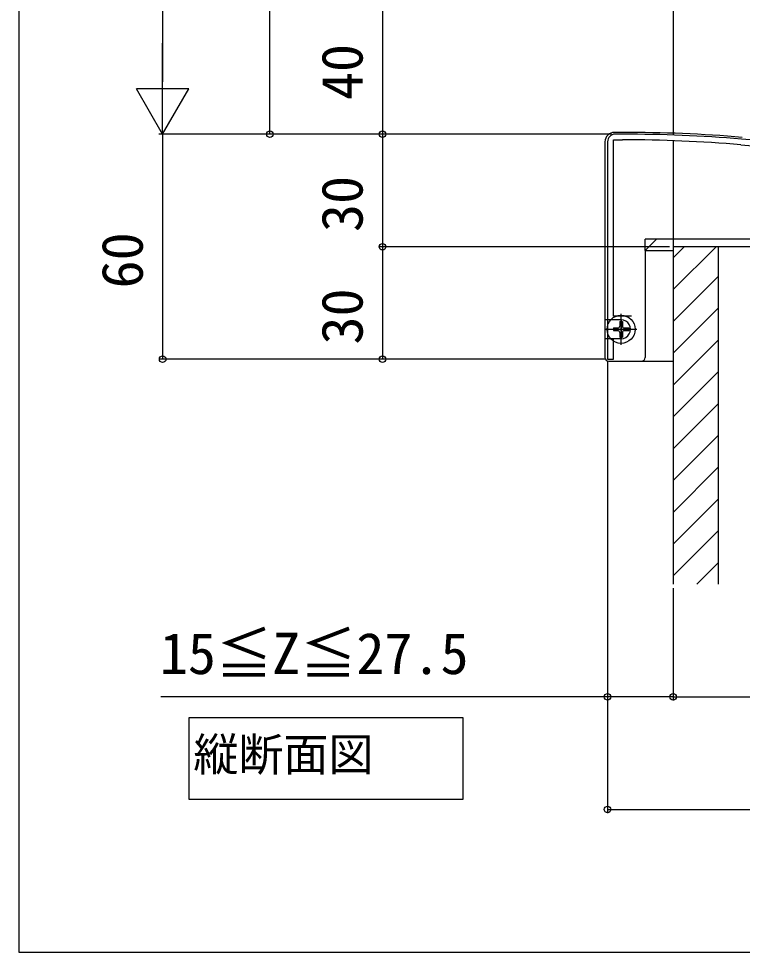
# Model space of a CAD drawing. Units: millimetres, scale not verified. Extents: x -875 to 875, y -1299 to 1292.
# Drawn here: x -875 to -682.1, y -1299.2 to -1050.3 of the extents above; entities that cross this region are included whole.
import ezdxf
from ezdxf.enums import TextEntityAlignment as Align

# ---------------------------------------------------------------- set-up
doc = ezdxf.new("R2010")
doc.units = ezdxf.units.MM
doc.header["$LTSCALE"] = 8
for name, color, linetype in [('0-2_USER1', 3, 'Continuous'), ('0-3_YKK_11', 7, 'Continuous'), ('0-6_YKK_13', 4, 'Continuous'), ('0-8_YKK_D', 6, 'Continuous'), ('0-9_YKK_ZWAK', 7, 'Continuous'), ('0-A_YSS_K', 3, 'Continuous')]:
    doc.layers.add(name, color=color, linetype=linetype)
doc.styles.add('ＭＳ ゴシック', font='')
doc.styles.get('ＭＳ ゴシック').set_extended_font_data('MS Gothic')

msp = doc.modelspace()

# ---------------------------------------------------------------- linework, layer by layer
at = {"layer": '0-2_USER1'}
msp.add_lwpolyline([(-829.56, -1250.579), (-829.56, -1236.579), (-756.574, -1236.579), (-756.574, -1258.461), (-829.56, -1258.461)], close=True, dxfattribs=at)
at = {"layer": '0-3_YKK_11'}
for p, q in [((-714.023, -1081.085), (-716.023, -1081.085)), ((-519.857, -1095.932), (-682.377, -1082.389)), ((-714.423, -1130.585), (-714.423, -1135.585)), ((-716.923, -1133.085), (-711.923, -1133.085))]:
    msp.add_line(p, q, dxfattribs=at)
for points in [[(-711.623, -1129.585), (-716.423, -1129.585), (-716.423, -1082.585), (-714.023, -1082.585)], [(-718.023, -1083.085), (-718.023, -1141.085), (-716.423, -1141.085), (-716.423, -1135.485)], [(-682.501, -1083.884), (-618.48, -1089.219), (-618.287, -1089.115), (-617.739, -1089.16), (-617.566, -1089.295), (-519.623, -1097.457), (-519.623, -1129.585), (-524.039, -1129.585), (-524.522, -1129.956)]]:
    msp.add_lwpolyline(points, dxfattribs=at)
for centre, radius, start, end in [((-716.023, -1083.085), 2, 90.00001, 179.99999), ((-714.023, -1465.786), 384.701, 85.28146, 89.99999), ((-714.023, -1465.784), 383.199, 85.28153, 90.00001)]:
    msp.add_arc(centre, radius, start, end, dxfattribs=at)
at = {"layer": '0-6_YKK_13'}
for p, q in [((-713.984, -1080.606), (-716.223, -1080.606)), ((-713.984, -1080.606), (-716.223, -1080.606)), ((-718.723, -1083.106), (-718.723, -1140.606)), ((-718.723, -1083.106), (-718.723, -1130.606)), ((-668.023, -1109.106), (-708.024, -1109.106)), ((-708.024, -1112.106), (-708.024, -1109.106)), ((-708.023, -1112.106), (-705.023, -1109.106)), ((-668.023, -1109.106), (-705.023, -1109.106)), ((-708.023, -1112.106), (-708.023, -1140.606)), ((-708.023, -1112.106), (-700.523, -1112.106)), ((-714.423, -1137.256), (-714.423, -1128.956)), ((-714.424, -1130.606), (-718.723, -1130.606)), ((-714.773, -1131.056), (-714.073, -1131.056)), ((-714.773, -1131.056), (-714.773, -1132.256)), ((-714.073, -1131.056), (-714.073, -1132.256)), ((-718.573, -1133.106), (-710.273, -1133.106)), ((-716.473, -1132.756), (-716.473, -1133.456)), ((-716.473, -1132.756), (-715.273, -1132.756)), ((-716.473, -1133.456), (-715.273, -1133.456)), ((-714.773, -1133.956), (-714.773, -1135.156)), ((-714.073, -1133.956), (-714.073, -1135.156)), ((-713.573, -1132.756), (-712.373, -1132.756)), ((-713.573, -1133.456), (-712.373, -1133.456)), ((-712.373, -1132.756), (-712.373, -1133.456)), ((-718.723, -1135.606), (-718.723, -1140.606)), ((-714.424, -1135.606), (-718.723, -1135.606)), ((-714.773, -1135.156), (-714.073, -1135.156)), ((-717.723, -1141.606), (-709.023, -1141.606)), ((-717.723, -1141.606), (-700.523, -1141.606))]:
    msp.add_line(p, q, dxfattribs=at)
msp.add_circle((-714.423, -1133.106), 3.75, dxfattribs=at)
msp.add_circle((-714.423, -1133.106), 3.75, dxfattribs=at)
for centre, radius, start, end in [((-716.223, -1083.106), 2.5, 90, 180), ((-716.223, -1083.106), 2.5, 90, 180), ((-713.984, -1465.806), 385.2, 85.25473, 90), ((-713.984, -1465.806), 385.2, 85.25473, 90), ((-715.273, -1132.256), 0.5, 270, 0), ((-714.423, -1133.106), 2.5, 269.98978, 90.01022), ((-713.573, -1132.256), 0.5, 180, 270), ((-715.273, -1133.956), 0.5, 0, 90), ((-713.573, -1133.956), 0.5, 90, 180), ((-717.723, -1140.606), 1, 180, 270), ((-717.723, -1140.606), 1, 180, 270), ((-709.023, -1140.606), 1, 270, 0)]:
    msp.add_arc(centre, radius, start, end, dxfattribs=at)
at = {"layer": '0-8_YKK_D'}
for p, q in [((-836.626, -245.085), (-836.626, -1067.085)), ((-808.023, -1081.086), (-808.023, -331.086)), ((-778.023, -1041.085), (-778.023, -1081.085)), ((-836.626, -1081.085), (-836.626, -1056.836)), ((-836.626, -1081.085), (-843.626, -1068.961)), ((-829.626, -1068.961), (-843.626, -1068.961)), ((-836.626, -1081.085), (-829.626, -1068.961)), ((-717.023, -1081.085), (-837.626, -1081.085)), ((-717.023, -1081.085), (-837.626, -1081.085)), ((-836.626, -1081.085), (-836.626, -1141.085)), ((-754.023, -1081.086), (-809.023, -1081.086)), ((-717.023, -1081.085), (-779.023, -1081.085)), ((-717.023, -1081.085), (-779.023, -1081.085)), ((-778.023, -1081.085), (-778.023, -1111.085)), ((-701.523, -1111.085), (-779.023, -1111.085)), ((-701.523, -1111.085), (-779.023, -1111.085)), ((-778.023, -1111.085), (-778.023, -1141.085)), ((-718.523, -1141.085), (-837.626, -1141.085)), ((-718.523, -1141.085), (-779.023, -1141.085)), ((-718.023, -1141.585), (-718.023, -1232.086)), ((-718.023, -1141.585), (-718.023, -1262.086)), ((-700.523, -1202.086), (-700.523, -1232.086)), ((-700.523, -1202.086), (-700.523, -1232.086)), ((-700.523, -1231.086), (-535.523, -1231.086)), ((-718.023, -1261.086), (-518.023, -1261.086))]:
    msp.add_line(p, q, dxfattribs=at)
msp.add_lwpolyline([(-700.523, -1231.086), (-718.023, -1231.086), (-837.086, -1231.086)], dxfattribs=at)
for centre in [(-808.023, -1081.086), (-778.023, -1081.085), (-778.023, -1081.085), (-778.023, -1111.085), (-778.023, -1111.085), (-836.626, -1141.085), (-778.023, -1141.085), (-718.023, -1231.086), (-700.523, -1231.086), (-700.523, -1231.086), (-718.023, -1261.086)]:
    msp.add_circle(centre, 0.875, dxfattribs=at)
at = {"layer": '0-9_YKK_ZWAK'}
msp.add_line((-875, 1250.8), (-875, -1299.2), dxfattribs=at)
msp.add_lwpolyline([(-875, -1299.2), (875, -1299.2), (875, 1250.8)], dxfattribs=at)
at = {"layer": '0-A_YSS_K'}
for p, q in [((-700.523, -686.085), (-700.523, -1081.322)), ((-700.523, -1082.823), (-700.523, -1111.085)), ((-689.105, -1111.085), (-700.523, -1122.503)), ((-697.59, -1111.085), (-700.523, -1114.018)), ((-688.523, -1111.085), (-688.523, -1201.085)), ((-688.523, -1118.988), (-700.523, -1130.988)), ((-688.523, -1127.474), (-700.523, -1139.474)), ((-688.523, -1135.959), (-700.523, -1147.959)), ((-688.523, -1144.444), (-700.523, -1156.444)), ((-688.523, -1152.93), (-700.523, -1164.93)), ((-688.523, -1161.415), (-700.523, -1173.415)), ((-688.523, -1169.9), (-700.523, -1181.9)), ((-688.523, -1178.385), (-700.523, -1190.385)), ((-688.523, -1186.871), (-700.523, -1198.871)), ((-688.523, -1195.356), (-694.252, -1201.085))]:
    msp.add_line(p, q, dxfattribs=at)
for points in [[(-688.523, -1111.085), (-700.523, -1111.085), (-700.523, -1201.085)], [(-670.523, -1111.085), (-688.523, -1111.085), (-688.523, -1201.085)]]:
    msp.add_lwpolyline(points, dxfattribs=at)

# ---------------------------------------------------------------- texts
at = {"layer": '0-2_USER1', "style": 'ＭＳ ゴシック'}
msp.add_text('縦断面図', height=8.798, dxfattribs=at).set_placement((-828.432, -1253.473), align=Align.BOTTOM_LEFT)
at = {"layer": '0-8_YKK_D', "style": 'ＭＳ ゴシック'}
for s, p in [('40', (-780.023, -1071.994)), ('30', (-780.023, -1107.165)), ('60', (-838.626, -1122.207)), ('30', (-780.023, -1137.165))]:
    msp.add_text(s, height=11, rotation=90, dxfattribs=at).set_placement(p, align=Align.BOTTOM_LEFT)
msp.add_text('15≦Z≦27.5', height=11, dxfattribs=at).set_placement((-837.387, -1228.319), align=Align.BOTTOM_LEFT)

doc.saveas('drawing.dxf')
